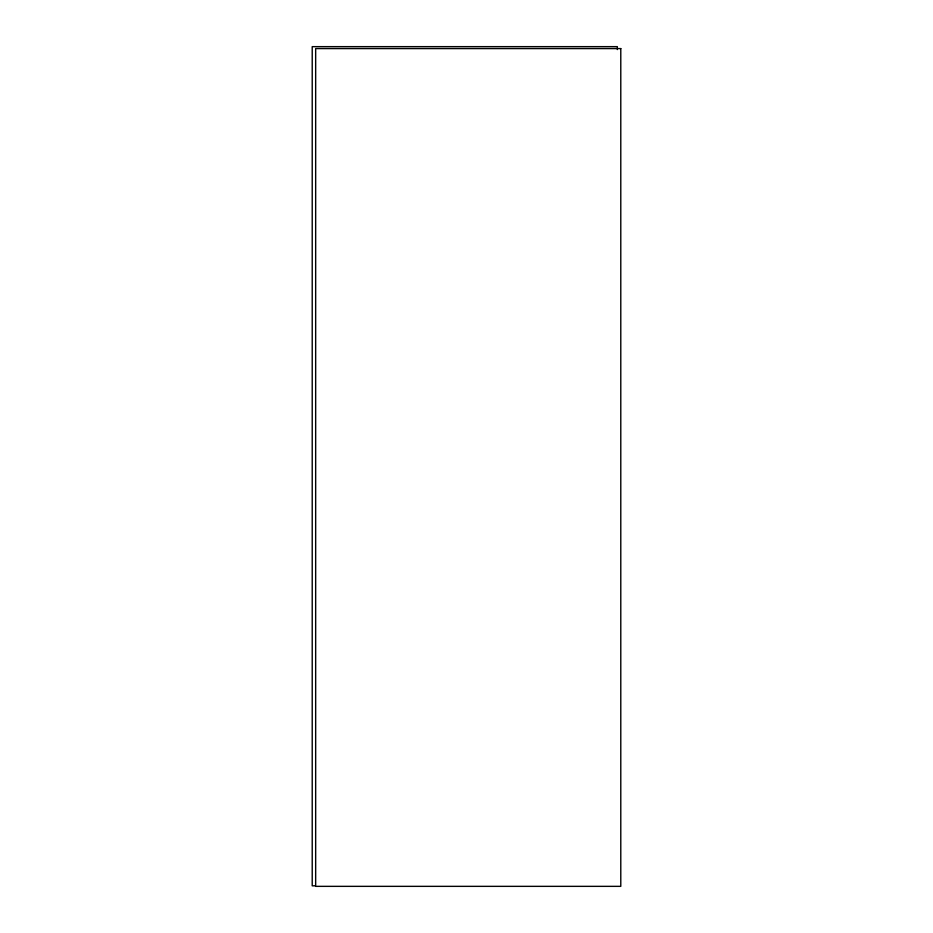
<?xml version="1.0" encoding="UTF-8"?>
<svg xmlns="http://www.w3.org/2000/svg" width="933" height="933" viewBox="0 0 933 933"><rect width="100%" height="100%" fill="white"/><g stroke="black" fill="none" stroke-linecap="round" stroke-linejoin="round"><path stroke-width="1.4" d="M315.121 885.814L312.217 885.814L312.217 46.65L617.331 46.65L617.331 49.566M620.783 48.586L315.669 48.586L315.669 886.35L620.783 886.35L620.783 48.586"/></g></svg>
